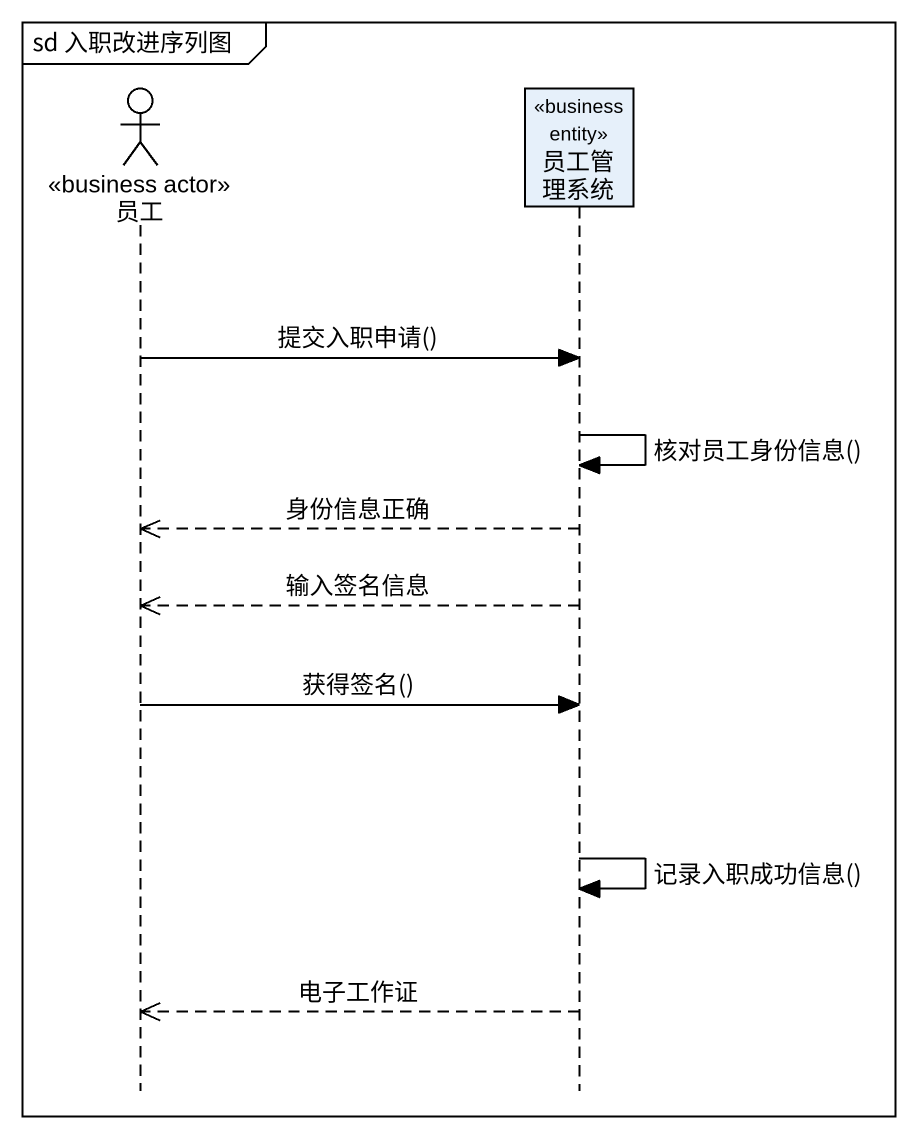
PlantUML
@startuml
mainframe sd 入职改进序列图
hide footbox
actor 员工 <<business actor>>
participant 员工管理系统 <<business entity>>

员工 -> 员工管理系统 : 提交入职申请()
员工管理系统 -> 员工管理系统 : 核对员工身份信息()
员工管理系统 -->> 员工 : 身份信息正确
员工管理系统 -->> 员工 : 输入签名信息
员工 -> 员工管理系统 : 获得签名()
员工管理系统 -> 员工管理系统 : 记录入职成功信息()
员工管理系统 -->> 员工 : 电子工作证
@enduml
